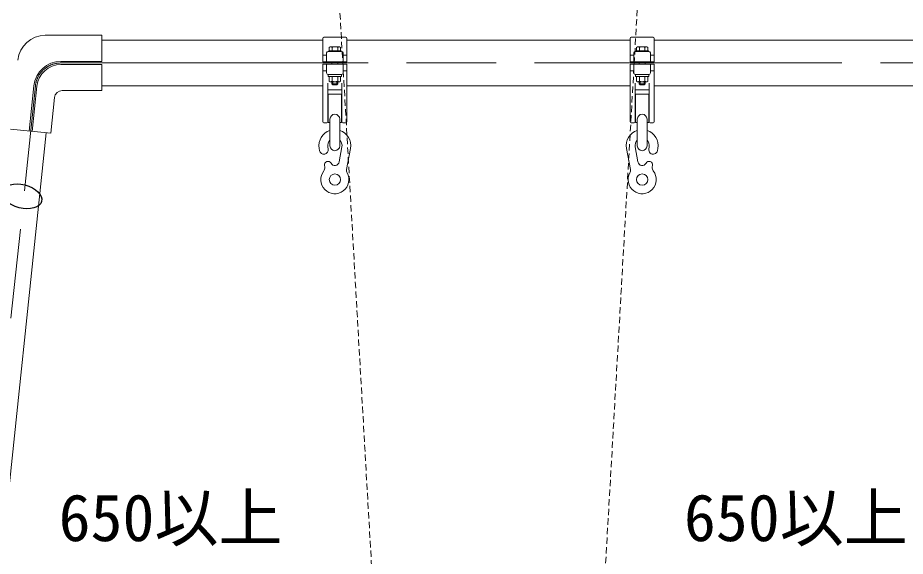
# Model space of a CAD drawing. Units: millimetres at full size, sheet at 1:50; details may follow other scales. Extents: x 750 to 20250, y 750 to 14100.
# Drawn here: x 2953 to 4686, y 4546 to 5597 of the extents above; entities that cross this region are included whole.
import ezdxf
from ezdxf.enums import TextEntityAlignment as Align

# ---------------------------------------------------------------- set-up
doc = ezdxf.new("R2010")
doc.units = ezdxf.units.MM
doc.header["$LTSCALE"] = 50
doc.linetypes.add('CHAIN', pattern=[18.5, 12, -1.5, 3.5, -1.5])
doc.linetypes.add('USER1', pattern=[0.375, 0.25, -0.125])
for name, color, linetype, lineweight in [('D-BMK', 2, 'CHAIN', 13), ('D-STR', 1, 'Continuous', 13), ('D-STR-DIM\u3000寸法線、寸法値', 7, 'Continuous', 13), ('D-STR-HIDDEN', 1, 'Continuous', 25), ('D-STR\u3000構造物外形線', 1, 'Continuous', 25)]:
    doc.layers.add(name, color=color, linetype=linetype, lineweight=lineweight)
doc.styles.add('ＭＳ ゴシック', font='')
doc.styles.get('ＭＳ ゴシック').set_extended_font_data('MS Gothic')

msp = doc.modelspace()

# ---------------------------------------------------------------- linework, layer by layer
at = {"layer": 'D-BMK'}
for p, q in [((3036.95, 5508.39), (9006.91, 5508.39)), ((2772.33, 3419.1), (2987.22, 5463.62))]:
    msp.add_line(p, q, dxfattribs=at)
msp.add_arc((3036.95, 5458.39), 50, 90, 174, dxfattribs=at)
at = {"layer": 'D-STR'}
for p, q in [((3116.93, 5562.39), (3006.51, 5562.39)), ((3116.93, 5511.39), (3116.93, 5562.39)), ((3116.93, 5552.94), (3548.43, 5552.94)), ((3548.43, 5556.44), (3548.43, 5510.94)), ((3593.43, 5558.44), (3550.43, 5558.44)), ((3595.43, 5510.94), (3595.43, 5556.44)), ((3595.43, 5552.94), (4148.43, 5552.94)), ((4148.43, 5510.94), (4148.43, 5556.44)), ((4150.43, 5558.44), (4193.43, 5558.44)), ((4195.43, 5556.44), (4195.43, 5510.94)), ((4195.43, 5552.94), (4748.43, 5552.94)), ((3555.93, 5510.94), (3555.93, 5527.94)), ((3558.93, 5530.94), (3584.93, 5530.94)), ((3559.88, 5531.94), (3559.88, 5530.94)), ((3583.98, 5531.94), (3559.88, 5531.94)), ((3562.93, 5539.94), (3560.98, 5538.82)), ((3560.98, 5538.82), (3560.98, 5531.94)), ((3580.93, 5539.94), (3562.93, 5539.94)), ((3566.44, 5531.94), (3566.44, 5538.82)), ((3577.41, 5538.82), (3577.41, 5531.94)), ((3582.88, 5538.82), (3580.93, 5539.94)), ((3582.88, 5531.94), (3582.88, 5538.82)), ((3583.98, 5531.94), (3583.98, 5530.94)), ((3587.93, 5510.94), (3587.93, 5527.94)), ((4155.93, 5510.94), (4155.93, 5527.94)), ((4184.93, 5530.94), (4158.93, 5530.94)), ((4159.88, 5531.94), (4183.98, 5531.94)), ((4159.88, 5531.94), (4159.88, 5530.94)), ((4160.98, 5538.82), (4162.93, 5539.94)), ((4160.98, 5531.94), (4160.98, 5538.82)), ((4162.93, 5539.94), (4180.93, 5539.94)), ((4166.44, 5538.82), (4166.44, 5531.94)), ((4177.41, 5531.94), (4177.41, 5538.82)), ((4180.93, 5539.94), (4182.88, 5538.82)), ((4182.88, 5538.82), (4182.88, 5531.94)), ((4183.98, 5531.94), (4183.98, 5530.94)), ((4187.93, 5510.94), (4187.93, 5527.94)), ((3036.95, 5511.39), (3116.93, 5511.39)), ((3555.93, 5523.94), (3548.43, 5523.94)), ((3548.43, 5510.94), (3595.43, 5510.94)), ((3565.93, 5505.84), (3565.93, 5510.94)), ((3577.93, 5510.94), (3577.93, 5505.84)), ((3587.93, 5523.94), (3595.43, 5523.94)), ((4155.93, 5523.94), (4148.43, 5523.94)), ((4195.43, 5510.94), (4148.43, 5510.94)), ((4165.93, 5510.94), (4165.93, 5505.84)), ((4177.93, 5505.84), (4177.93, 5510.94)), ((4187.93, 5523.94), (4195.43, 5523.94)), ((3036.95, 5505.39), (3116.93, 5505.39)), ((3116.93, 5454.39), (3116.93, 5505.39)), ((3548.43, 5505.84), (3548.43, 5393.84)), ((3595.43, 5505.84), (3548.43, 5505.84)), ((3555.93, 5492.84), (3548.43, 5492.84)), ((3555.93, 5505.84), (3555.93, 5488.84)), ((3587.93, 5488.84), (3587.93, 5505.84)), ((3587.93, 5492.84), (3595.43, 5492.84)), ((3595.43, 5393.84), (3595.43, 5505.84)), ((4148.43, 5393.84), (4148.43, 5505.84)), ((4148.43, 5505.84), (4195.43, 5505.84)), ((4155.93, 5492.84), (4148.43, 5492.84)), ((4155.93, 5488.84), (4155.93, 5505.84)), ((4187.93, 5505.84), (4187.93, 5488.84)), ((4187.93, 5492.84), (4195.43, 5492.84)), ((4195.43, 5505.84), (4195.43, 5393.84)), ((3558.93, 5485.84), (3584.93, 5485.84)), ((3558.93, 5485.34), (3559.43, 5485.84)), ((3558.93, 5485.34), (3558.93, 5482.34)), ((3559.43, 5481.84), (3558.93, 5482.34)), ((3584.43, 5481.84), (3559.43, 5481.84)), ((3560.98, 5472.97), (3560.98, 5481.84)), ((3566.44, 5481.84), (3566.44, 5472.97)), ((3577.41, 5472.97), (3577.41, 5481.84)), ((3582.88, 5481.84), (3582.88, 5472.97)), ((3584.93, 5485.34), (3584.43, 5485.84)), ((3584.93, 5482.34), (3584.43, 5481.84)), ((3584.93, 5485.34), (3584.93, 5482.34)), ((4184.93, 5485.84), (4158.93, 5485.84)), ((4158.93, 5485.34), (4159.43, 5485.84)), ((4158.93, 5485.34), (4158.93, 5482.34)), ((4158.93, 5482.34), (4159.43, 5481.84)), ((4159.43, 5481.84), (4184.43, 5481.84)), ((4160.98, 5481.84), (4160.98, 5472.97)), ((4166.44, 5472.97), (4166.44, 5481.84)), ((4177.41, 5481.84), (4177.41, 5472.97)), ((4182.88, 5472.97), (4182.88, 5481.84)), ((4184.93, 5485.34), (4184.43, 5485.84)), ((4184.43, 5481.84), (4184.93, 5482.34)), ((4184.93, 5485.34), (4184.93, 5482.34)), ((2984.24, 5463.93), (2974.96, 5375.66)), ((2990.2, 5463.3), (2980.93, 5375.03)), ((3548.43, 5463.84), (3116.93, 5463.84)), ((3558.43, 5393.84), (3558.43, 5468.72)), ((3562.93, 5471.84), (3560.98, 5472.97)), ((3580.93, 5471.84), (3562.93, 5471.84)), ((3565.93, 5471.84), (3565.93, 5467.94)), ((3565.93, 5467.94), (3567.93, 5465.94)), ((3565.93, 5467.94), (3577.93, 5467.94)), ((3567.93, 5471.84), (3567.93, 5465.94)), ((3567.93, 5465.94), (3575.93, 5465.94)), ((3575.93, 5465.94), (3575.93, 5471.84)), ((3575.93, 5465.94), (3577.93, 5467.94)), ((3577.93, 5467.94), (3577.93, 5471.84)), ((3582.88, 5472.97), (3580.93, 5471.84)), ((3585.43, 5468.72), (3585.43, 5393.84)), ((4148.43, 5463.84), (3595.43, 5463.84)), ((4158.43, 5468.72), (4158.43, 5393.84)), ((4160.98, 5472.97), (4162.93, 5471.84)), ((4162.93, 5471.84), (4180.93, 5471.84)), ((4165.93, 5467.94), (4165.93, 5471.84)), ((4167.93, 5465.94), (4165.93, 5467.94)), ((4177.93, 5467.94), (4165.93, 5467.94)), ((4167.93, 5465.94), (4167.93, 5471.84)), ((4175.93, 5465.94), (4167.93, 5465.94)), ((4175.93, 5471.84), (4175.93, 5465.94)), ((4177.93, 5467.94), (4175.93, 5465.94)), ((4177.93, 5471.84), (4177.93, 5467.94)), ((4180.93, 5471.84), (4182.88, 5472.97)), ((4185.43, 5393.84), (4185.43, 5468.72)), ((4748.43, 5463.84), (4195.43, 5463.84)), ((3024.56, 5440.96), (3017.23, 5371.22)), ((3116.93, 5454.39), (3039.48, 5454.39)), ((3558.43, 5455.84), (3585.43, 5455.84)), ((3558.93, 5447.34), (3558.93, 5392.34)), ((3584.93, 5447.34), (3558.93, 5447.34)), ((3584.93, 5392.34), (3584.93, 5447.34)), ((4185.43, 5455.84), (4158.43, 5455.84)), ((4158.93, 5392.34), (4158.93, 5447.34)), ((4158.93, 5447.34), (4184.93, 5447.34)), ((4184.93, 5447.34), (4184.93, 5392.34)), ((3550.43, 5391.84), (3556.43, 5391.84)), ((3558.93, 5392.34), (3562.43, 5392.34)), ((3562.43, 5346.84), (3562.43, 5398.85)), ((3581.43, 5398.85), (3581.43, 5346.84)), ((3581.43, 5392.34), (3584.93, 5392.34)), ((3587.43, 5391.84), (3593.43, 5391.84)), ((4156.43, 5391.84), (4150.43, 5391.84)), ((4162.43, 5392.34), (4158.93, 5392.34)), ((4162.43, 5398.85), (4162.43, 5346.84)), ((4181.43, 5346.84), (4181.43, 5398.85)), ((4184.93, 5392.34), (4181.43, 5392.34)), ((4193.43, 5391.84), (4187.43, 5391.84)), ((3008.03, 5372.18), (2802.62, 3419.1)), ((2938.66, 5379.48), (3017.23, 5371.22)), ((3542.22, 5337.48), (3541.44, 5341.74)), ((3558.94, 5340.56), (3558.16, 5344.81)), ((3580.28, 5315.3), (3585.7, 5344.81)), ((3594.9, 5300.81), (3602.42, 5341.74)), ((4148.95, 5300.81), (4141.44, 5341.74)), ((4163.58, 5315.3), (4158.16, 5344.81)), ((4184.92, 5340.56), (4185.7, 5344.81)), ((4201.64, 5337.48), (4202.42, 5341.74)), ((3552.14, 5305.64), (3551.64, 5308.34)), ((4191.72, 5305.64), (4192.22, 5308.34))]:
    msp.add_line(p, q, dxfattribs=at)
for centre in [(3571.93, 5280.84), (4171.93, 5280.84)]:
    msp.add_circle(centre, 11, dxfattribs=at)
for centre, radius, start, end in [((3006.51, 5508.39), 54, 90, 174), ((3550.43, 5556.44), 2, 90, 180), ((3593.43, 5556.44), 2, 0, 90), ((4150.43, 5556.44), 2, 90, 180), ((4193.43, 5556.44), 2, 0, 90), ((3558.93, 5527.94), 3, 90, 180), ((3562.94, 5533.94), 6, 54.32692, 90), ((3571.93, 5526.02), 13.92, 66.80152, 113.19848), ((3580.91, 5533.94), 6, 90, 125.67308), ((3584.93, 5527.94), 3, 0, 90), ((4158.93, 5527.94), 3, 90, 180), ((4162.94, 5533.94), 6, 54.32692, 90), ((4171.93, 5526.02), 13.92, 66.80152, 113.19848), ((4180.91, 5533.94), 6, 90, 125.67308), ((4184.93, 5527.94), 3, 0, 90), ((3036.95, 5458.39), 53, 90, 174), ((3036.95, 5458.39), 47, 90, 174), ((3558.93, 5488.84), 3, 180, 270), ((3584.93, 5488.84), 3, 270, 0), ((4158.93, 5488.84), 3, 180, 270), ((4184.93, 5488.84), 3, 270, 0), ((3562.94, 5477.84), 6, 270, 305.67308), ((3571.93, 5485.77), 13.92, 246.80152, 293.19848), ((3580.91, 5477.84), 6, 234.32692, 270), ((4162.94, 5477.84), 6, 270, 305.67308), ((4171.93, 5485.77), 13.92, 246.80152, 293.19848), ((4180.91, 5477.84), 6, 234.32692, 270), ((3039.48, 5439.39), 15, 90, 174), ((3571.93, 5398.85), 9.5, 0, 180), ((4171.93, 5398.85), 9.5, 0, 180), ((3550.43, 5393.84), 2, 180, 270), ((3556.43, 5393.84), 2, 270, 0), ((3587.43, 5393.84), 2, 180, 270), ((3593.43, 5393.84), 2, 270, 0), ((4150.43, 5393.84), 2, 180, 270), ((4156.43, 5393.84), 2, 270, 0), ((4187.43, 5393.84), 2, 180, 270), ((4193.43, 5393.84), 2, 270, 0), ((3571.93, 5347.34), 31, 107.84552, 190.40734), ((3571.93, 5347.34), 31, 349.59266, 72.15448), ((4171.93, 5347.34), 31, 107.84552, 190.40734), ((4171.93, 5347.34), 31, 349.59266, 72.15448), ((3571.93, 5347.34), 14, 132.73211, 190.40734), ((3571.93, 5347.34), 14, 349.59266, 47.26789), ((4171.93, 5347.34), 14, 132.73211, 190.40734), ((4171.93, 5347.34), 14, 349.59266, 47.26789), ((3550.58, 5339.02), 8.5, 190.40734, 10.40734), ((3571.93, 5346.84), 9.5, 180, 0), ((4171.93, 5346.84), 9.5, 180, 0), ((4193.28, 5339.02), 8.5, 169.59266, 349.59266), ((3542.3, 5303.83), 10, 322.19121, 10.40734), ((3558.39, 5309.58), 6.87, 28.16907, 190.40734), ((3571.93, 5316.83), 8.49, 208.16907, 349.59266), ((4171.93, 5316.83), 8.49, 190.40734, 331.83093), ((4185.46, 5309.58), 6.87, 349.59266, 151.83093), ((4201.55, 5303.83), 10, 169.59266, 217.80879), ((3571.93, 5280.84), 27.5, 142.19121, 28.96957), ((3604.74, 5299), 10, 169.59266, 208.96957), ((4171.93, 5280.84), 27.5, 151.03043, 37.80879), ((4139.12, 5299), 10, 331.03043, 10.40734)]:
    msp.add_arc(centre, radius, start, end, dxfattribs=at)
at = {"layer": 'D-STR-HIDDEN', "color": 2, "linetype": 'USER1', "lineweight": 13}
for p, q in [((3678.93, 3908.39), (3571.93, 5780.84)), ((4171.93, 5780.84), (4064.93, 3908.39))]:
    msp.add_line(p, q, dxfattribs=at)
at = {"layer": 'D-STR\u3000構造物外形線'}
msp.add_ellipse((2961.22, 5248.24), major_axis=(-38.27, 9.8), ratio=0.582278, dxfattribs=at)

# ---------------------------------------------------------------- texts
at = {"layer": 'D-STR-DIM\u3000寸法線、寸法値', "style": 'ＭＳ ゴシック'}
for p in [(3251.12, 4621.62), (4471.93, 4621.62)]:
    msp.add_text('650以上', height=91.64, dxfattribs=at).set_placement(p, align=Align.MIDDLE_CENTER)

doc.saveas('drawing.dxf')
